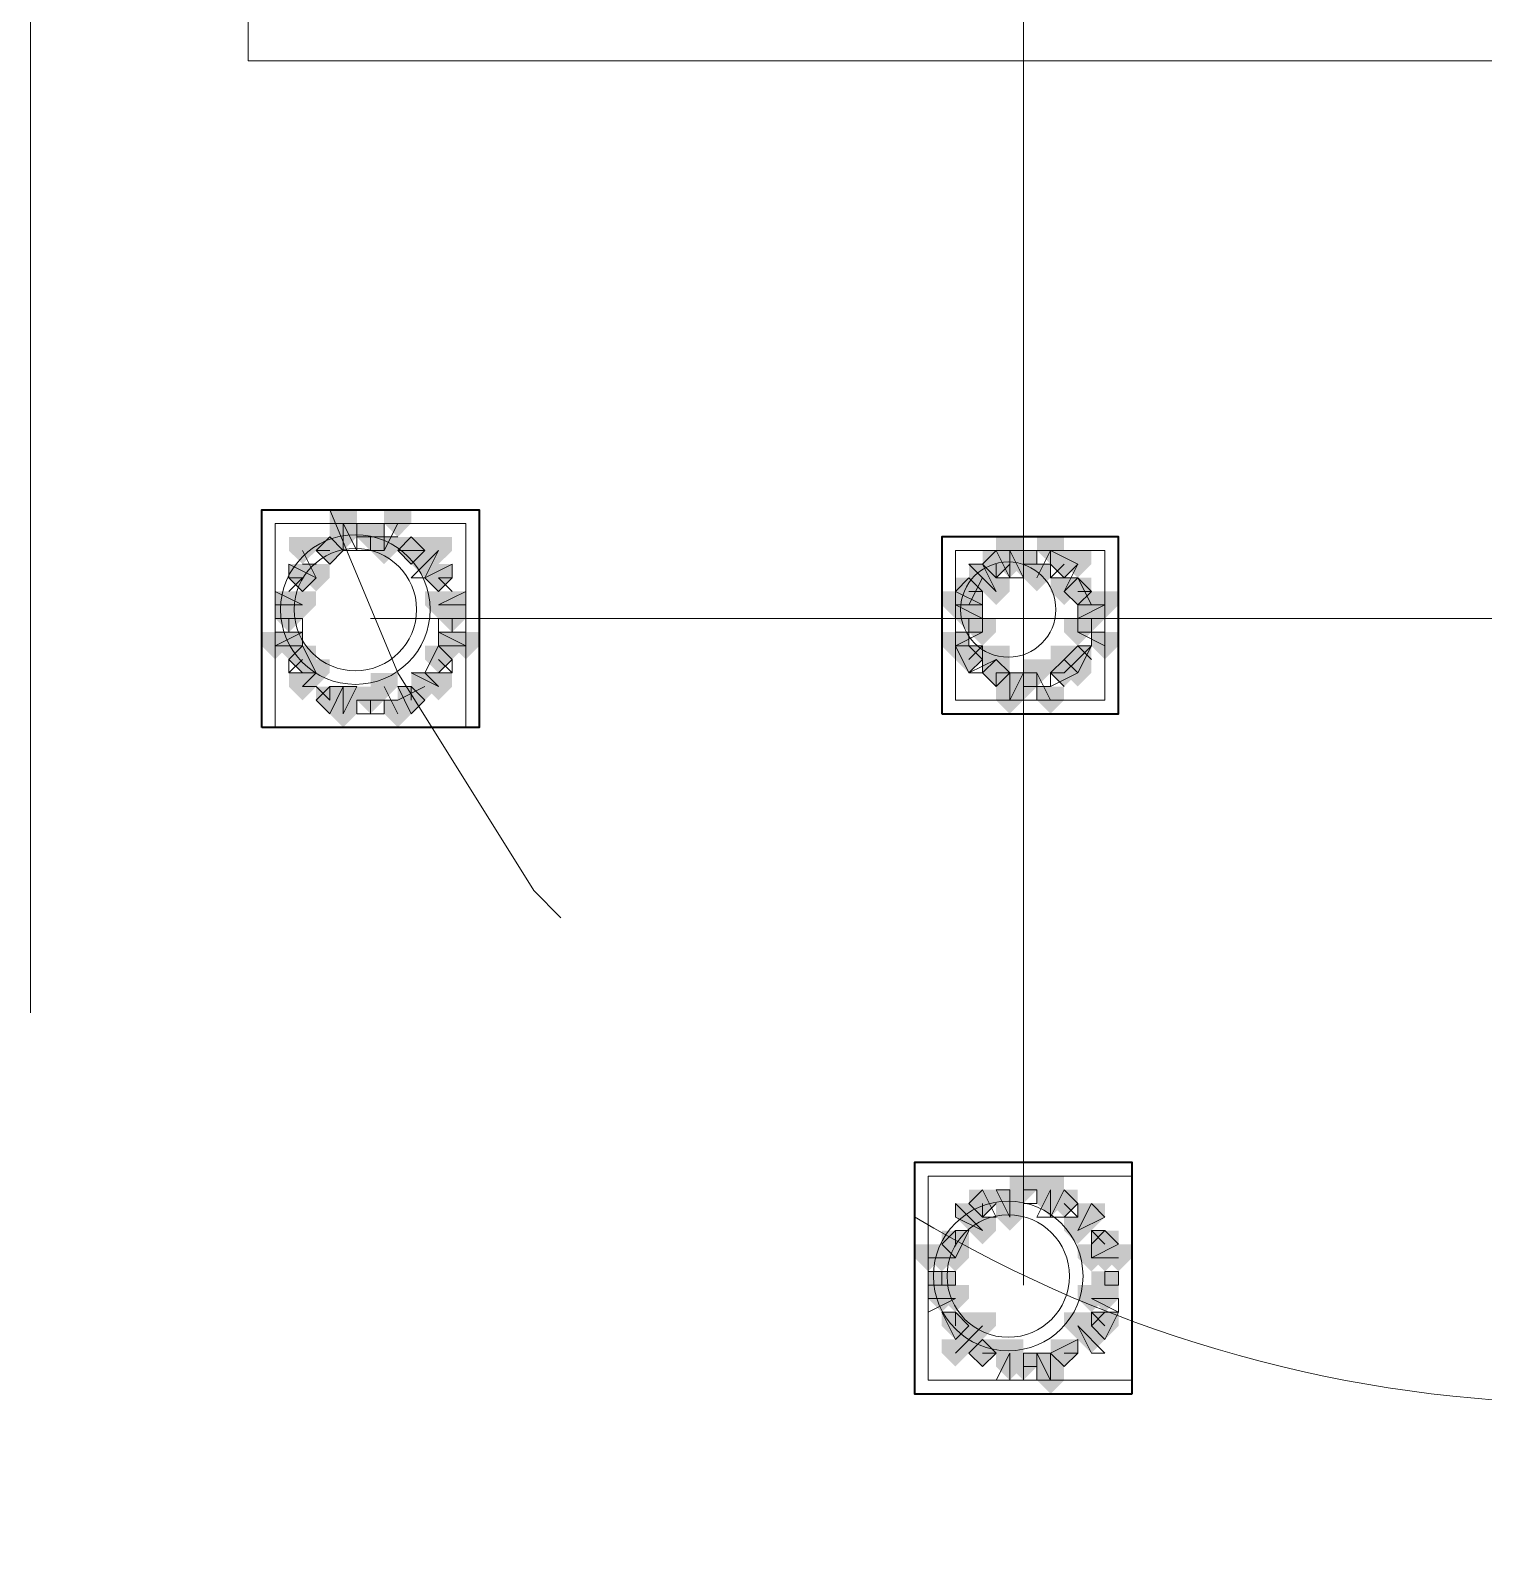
# Model space of a CAD drawing. Header units: millimetres. Extents: x 2315 to 4619, y 1334 to 1897.
# Drawn here: x 3703.05 to 3709.58, y 1548 to 1554.84 of the extents above; entities that cross this region are included whole.
import ezdxf

# ---------------------------------------------------------------- set-up
doc = ezdxf.new("R2010")
doc.units = ezdxf.units.MM
doc.linetypes.add('PDF_IMPORT', pattern=[1, 0.8, -0.2])
for name, color, linetype, true_color in [('PDF_10', 7, 'Continuous', 0x00b85c), ('PDF_AXIS', 7, 'Continuous', 0x00b85c), ('PDF_柱构件', 7, 'Continuous', 0x00b85c), ('PDF_转运站初步方案', 7, 'Continuous', 0x00b85c)]:
    doc.layers.add(name, color=color, linetype=linetype, true_color=true_color)
doc.layers.add('PDF_中心线层', color=1, linetype='Continuous')
doc.layers.add('PDF_粗实线层', color=7, linetype='Continuous')

msp = doc.modelspace()

# ---------------------------------------------------------------- hatches: boundary and pattern name
at = {"layer": 'PDF_10', "transparency": 33554559}
for points in [[(3704.3964, 1552.5687), (3704.3354, 1552.5687), (3704.3354, 1552.5076), (3704.3964, 1552.4466), (3704.4575, 1552.5076), (3704.4575, 1552.5687)], [(3704.3964, 1552.5687), (3704.3354, 1552.5687), (3704.3354, 1552.5076), (3704.3964, 1552.4466), (3704.4575, 1552.5076), (3704.4575, 1552.5687)], [(3704.3964, 1552.5687), (3704.3354, 1552.5687), (3704.3354, 1552.5076), (3704.3964, 1552.4466), (3704.4575, 1552.5076), (3704.4575, 1552.5687)], [(3704.5797, 1552.6298), (3704.5186, 1552.6298), (3704.5186, 1552.5687), (3704.5797, 1552.5076), (3704.6408, 1552.5687), (3704.6408, 1552.6298)], [(3704.5797, 1552.6298), (3704.5186, 1552.6298), (3704.5186, 1552.5687), (3704.5797, 1552.5076), (3704.6408, 1552.5687), (3704.6408, 1552.6298)], [(3704.7629, 1552.5687), (3704.7019, 1552.5687), (3704.7019, 1552.5076), (3704.7629, 1552.4466), (3704.824, 1552.5076), (3704.824, 1552.5687)], [(3704.7629, 1552.5687), (3704.7019, 1552.5687), (3704.7019, 1552.5076), (3704.7629, 1552.4466), (3704.824, 1552.5076), (3704.824, 1552.5687)], [(3704.7629, 1552.5687), (3704.7019, 1552.5687), (3704.7019, 1552.5076), (3704.7629, 1552.4466), (3704.824, 1552.5076), (3704.824, 1552.5687)], [(3707.3894, 1552.5076), (3707.3283, 1552.5076), (3707.3283, 1552.4466), (3707.3894, 1552.3855), (3707.4505, 1552.4466), (3707.4505, 1552.5076)], [(3707.3894, 1552.5076), (3707.3283, 1552.5076), (3707.3283, 1552.4466), (3707.3894, 1552.3855), (3707.4505, 1552.4466), (3707.4505, 1552.5076)], [(3707.5116, 1552.5076), (3707.4505, 1552.5076), (3707.4505, 1552.4466), (3707.5116, 1552.3855), (3707.5727, 1552.4466), (3707.5727, 1552.5076)], [(3707.5116, 1552.5076), (3707.4505, 1552.5076), (3707.4505, 1552.4466), (3707.5116, 1552.3855), (3707.5727, 1552.4466), (3707.5727, 1552.5076)], [(3707.6948, 1552.5076), (3707.6337, 1552.5076), (3707.6337, 1552.4466), (3707.6948, 1552.3855), (3707.7559, 1552.4466), (3707.7559, 1552.5076)], [(3707.6948, 1552.5076), (3707.6337, 1552.5076), (3707.6337, 1552.4466), (3707.6948, 1552.3855), (3707.7559, 1552.4466), (3707.7559, 1552.5076)], [(3704.2743, 1552.4466), (3704.2132, 1552.4466), (3704.2132, 1552.3855), (3704.2743, 1552.3244), (3704.3354, 1552.3855), (3704.3354, 1552.4466)], [(3704.2743, 1552.4466), (3704.2132, 1552.4466), (3704.2132, 1552.3855), (3704.2743, 1552.3244), (3704.3354, 1552.3855), (3704.3354, 1552.4466)], [(3704.8851, 1552.4466), (3704.824, 1552.4466), (3704.824, 1552.3855), (3704.8851, 1552.3244), (3704.9462, 1552.3855), (3704.9462, 1552.4466)], [(3704.8851, 1552.4466), (3704.824, 1552.4466), (3704.824, 1552.3855), (3704.8851, 1552.3244), (3704.9462, 1552.3855), (3704.9462, 1552.4466)], [(3707.2673, 1552.3855), (3707.2062, 1552.3855), (3707.2062, 1552.3244), (3707.2673, 1552.2633), (3707.3283, 1552.3244), (3707.3283, 1552.3855)], [(3707.2673, 1552.3855), (3707.2062, 1552.3855), (3707.2062, 1552.3244), (3707.2673, 1552.2633), (3707.3283, 1552.3244), (3707.3283, 1552.3855)], [(3707.7559, 1552.3855), (3707.6948, 1552.3855), (3707.6948, 1552.3244), (3707.7559, 1552.2633), (3707.817, 1552.3244), (3707.817, 1552.3855)], [(3707.7559, 1552.3855), (3707.6948, 1552.3855), (3707.6948, 1552.3244), (3707.7559, 1552.2633), (3707.817, 1552.3244), (3707.817, 1552.3855)], [(3704.2132, 1552.2633), (3704.1521, 1552.2633), (3704.1521, 1552.2022), (3704.2132, 1552.1412), (3704.2743, 1552.2022), (3704.2743, 1552.2633)], [(3704.2132, 1552.2633), (3704.1521, 1552.2633), (3704.1521, 1552.2022), (3704.2132, 1552.1412), (3704.2743, 1552.2022), (3704.2743, 1552.2633)], [(3704.9462, 1552.2633), (3704.8851, 1552.2633), (3704.8851, 1552.2022), (3704.9462, 1552.1412), (3705.0073, 1552.2022), (3705.0073, 1552.2633)], [(3704.9462, 1552.2633), (3704.8851, 1552.2633), (3704.8851, 1552.2022), (3704.9462, 1552.1412), (3705.0073, 1552.2022), (3705.0073, 1552.2633)], [(3704.9462, 1552.2633), (3704.8851, 1552.2633), (3704.8851, 1552.2022), (3704.9462, 1552.1412), (3705.0073, 1552.2022), (3705.0073, 1552.2633)], [(3707.2673, 1552.2633), (3707.2062, 1552.2633), (3707.2062, 1552.2022), (3707.2673, 1552.1412), (3707.3283, 1552.2022), (3707.3283, 1552.2633)], [(3707.2673, 1552.2633), (3707.2062, 1552.2633), (3707.2062, 1552.2022), (3707.2673, 1552.1412), (3707.3283, 1552.2022), (3707.3283, 1552.2633)], [(3707.817, 1552.2633), (3707.7559, 1552.2633), (3707.7559, 1552.2022), (3707.817, 1552.1412), (3707.8781, 1552.2022), (3707.8781, 1552.2633)], [(3707.817, 1552.2633), (3707.7559, 1552.2633), (3707.7559, 1552.2022), (3707.817, 1552.1412), (3707.8781, 1552.2022), (3707.8781, 1552.2633)], [(3704.2743, 1552.0801), (3704.2132, 1552.0801), (3704.2132, 1552.019), (3704.2743, 1551.9579), (3704.3354, 1552.019), (3704.3354, 1552.0801)], [(3704.2743, 1552.0801), (3704.2132, 1552.0801), (3704.2132, 1552.019), (3704.2743, 1551.9579), (3704.3354, 1552.019), (3704.3354, 1552.0801)], [(3704.8851, 1552.0801), (3704.824, 1552.0801), (3704.824, 1552.019), (3704.8851, 1551.9579), (3704.9462, 1552.019), (3704.9462, 1552.0801)], [(3704.8851, 1552.0801), (3704.824, 1552.0801), (3704.824, 1552.019), (3704.8851, 1551.9579), (3704.9462, 1552.019), (3704.9462, 1552.0801)], [(3707.2673, 1552.0801), (3707.2062, 1552.0801), (3707.2062, 1552.019), (3707.2673, 1551.9579), (3707.3283, 1552.019), (3707.3283, 1552.0801)], [(3707.2673, 1552.0801), (3707.2062, 1552.0801), (3707.2062, 1552.019), (3707.2673, 1551.9579), (3707.3283, 1552.019), (3707.3283, 1552.0801)], [(3707.3894, 1552.019), (3707.3283, 1552.019), (3707.3283, 1551.9579), (3707.3894, 1551.8968), (3707.4505, 1551.9579), (3707.4505, 1552.019)], [(3707.3894, 1552.019), (3707.3283, 1552.019), (3707.3283, 1551.9579), (3707.3894, 1551.8968), (3707.4505, 1551.9579), (3707.4505, 1552.019)], [(3707.6948, 1552.019), (3707.6337, 1552.019), (3707.6337, 1551.9579), (3707.6948, 1551.8968), (3707.7559, 1551.9579), (3707.7559, 1552.019)], [(3707.6948, 1552.019), (3707.6337, 1552.019), (3707.6337, 1551.9579), (3707.6948, 1551.8968), (3707.7559, 1551.9579), (3707.7559, 1552.019)], [(3707.7559, 1552.0801), (3707.6948, 1552.0801), (3707.6948, 1552.019), (3707.7559, 1551.9579), (3707.817, 1552.019), (3707.817, 1552.0801)], [(3707.7559, 1552.0801), (3707.6948, 1552.0801), (3707.6948, 1552.019), (3707.7559, 1551.9579), (3707.817, 1552.019), (3707.817, 1552.0801)], [(3707.5116, 1551.9579), (3707.4505, 1551.9579), (3707.4505, 1551.8968), (3707.5116, 1551.8357), (3707.5727, 1551.8968), (3707.5727, 1551.9579)], [(3707.5116, 1551.9579), (3707.4505, 1551.9579), (3707.4505, 1551.8968), (3707.5116, 1551.8357), (3707.5727, 1551.8968), (3707.5727, 1551.9579)], [(3704.3964, 1551.8968), (3704.3354, 1551.8968), (3704.3354, 1551.8357), (3704.3964, 1551.7747), (3704.4575, 1551.8357), (3704.4575, 1551.8968)], [(3704.3964, 1551.8968), (3704.3354, 1551.8968), (3704.3354, 1551.8357), (3704.3964, 1551.7747), (3704.4575, 1551.8357), (3704.4575, 1551.8968)], [(3704.5797, 1551.8968), (3704.5186, 1551.8968), (3704.5186, 1551.8357), (3704.5797, 1551.7747), (3704.6408, 1551.8357), (3704.6408, 1551.8968)], [(3704.5797, 1551.8968), (3704.5186, 1551.8968), (3704.5186, 1551.8357), (3704.5797, 1551.7747), (3704.6408, 1551.8357), (3704.6408, 1551.8968)], [(3704.7629, 1551.8968), (3704.7019, 1551.8968), (3704.7019, 1551.8357), (3704.7629, 1551.7747), (3704.824, 1551.8357), (3704.824, 1551.8968)], [(3704.7629, 1551.8968), (3704.7019, 1551.8968), (3704.7019, 1551.8357), (3704.7629, 1551.7747), (3704.824, 1551.8357), (3704.824, 1551.8968)], [(3707.5116, 1549.6979), (3707.4505, 1549.6979), (3707.4505, 1549.6368), (3707.5116, 1549.5757), (3707.5727, 1549.6368), (3707.5727, 1549.6979)], [(3707.5116, 1549.6979), (3707.4505, 1549.6979), (3707.4505, 1549.6368), (3707.5116, 1549.5757), (3707.5727, 1549.6368), (3707.5727, 1549.6979)], [(3707.3283, 1549.6368), (3707.2673, 1549.6368), (3707.2673, 1549.5757), (3707.3283, 1549.5147), (3707.3894, 1549.5757), (3707.3894, 1549.6368)], [(3707.3283, 1549.6368), (3707.2673, 1549.6368), (3707.2673, 1549.5757), (3707.3283, 1549.5147), (3707.3894, 1549.5757), (3707.3894, 1549.6368)], [(3707.6948, 1549.6368), (3707.6337, 1549.6368), (3707.6337, 1549.5757), (3707.6948, 1549.5147), (3707.7559, 1549.5757), (3707.7559, 1549.6368)], [(3707.6948, 1549.6368), (3707.6337, 1549.6368), (3707.6337, 1549.5757), (3707.6948, 1549.5147), (3707.7559, 1549.5757), (3707.7559, 1549.6368)], [(3707.2062, 1549.4536), (3707.1451, 1549.4536), (3707.1451, 1549.3925), (3707.2062, 1549.3314), (3707.2673, 1549.3925), (3707.2673, 1549.4536)], [(3707.2062, 1549.4536), (3707.1451, 1549.4536), (3707.1451, 1549.3925), (3707.2062, 1549.3314), (3707.2673, 1549.3925), (3707.2673, 1549.4536)], [(3707.8781, 1549.4536), (3707.817, 1549.4536), (3707.817, 1549.3925), (3707.8781, 1549.3314), (3707.9391, 1549.3925), (3707.9391, 1549.4536)], [(3707.8781, 1549.4536), (3707.817, 1549.4536), (3707.817, 1549.3925), (3707.8781, 1549.3314), (3707.9391, 1549.3925), (3707.9391, 1549.4536)], [(3707.1451, 1549.2703), (3707.084, 1549.2703), (3707.084, 1549.2093), (3707.1451, 1549.1482), (3707.2062, 1549.2093), (3707.2062, 1549.2703)], [(3707.1451, 1549.2703), (3707.084, 1549.2703), (3707.084, 1549.2093), (3707.1451, 1549.1482), (3707.2062, 1549.2093), (3707.2062, 1549.2703)], [(3707.8781, 1549.2703), (3707.817, 1549.2703), (3707.817, 1549.2093), (3707.8781, 1549.1482), (3707.9391, 1549.2093), (3707.9391, 1549.2703)], [(3707.8781, 1549.2703), (3707.817, 1549.2703), (3707.817, 1549.2093), (3707.8781, 1549.1482), (3707.9391, 1549.2093), (3707.9391, 1549.2703)], [(3707.2062, 1549.0871), (3707.1451, 1549.0871), (3707.1451, 1549.026), (3707.2062, 1548.9649), (3707.2673, 1549.026), (3707.2673, 1549.0871)], [(3707.2062, 1549.0871), (3707.1451, 1549.0871), (3707.1451, 1549.026), (3707.2062, 1548.9649), (3707.2673, 1549.026), (3707.2673, 1549.0871)], [(3707.8781, 1549.0871), (3707.817, 1549.0871), (3707.817, 1549.026), (3707.8781, 1548.9649), (3707.9391, 1549.026), (3707.9391, 1549.0871)], [(3707.8781, 1549.0871), (3707.817, 1549.0871), (3707.817, 1549.026), (3707.8781, 1548.9649), (3707.9391, 1549.026), (3707.9391, 1549.0871)], [(3707.3283, 1548.9649), (3707.2673, 1548.9649), (3707.2673, 1548.9039), (3707.3283, 1548.8428), (3707.3894, 1548.9039), (3707.3894, 1548.9649)], [(3707.3283, 1548.9649), (3707.2673, 1548.9649), (3707.2673, 1548.9039), (3707.3283, 1548.8428), (3707.3894, 1548.9039), (3707.3894, 1548.9649)], [(3707.3283, 1548.9649), (3707.2673, 1548.9649), (3707.2673, 1548.9039), (3707.3283, 1548.8428), (3707.3894, 1548.9039), (3707.3894, 1548.9649)], [(3707.6948, 1548.9649), (3707.6337, 1548.9649), (3707.6337, 1548.9039), (3707.6948, 1548.8428), (3707.7559, 1548.9039), (3707.7559, 1548.9649)], [(3707.6948, 1548.9649), (3707.6337, 1548.9649), (3707.6337, 1548.9039), (3707.6948, 1548.8428), (3707.7559, 1548.9039), (3707.7559, 1548.9649)], [(3707.5116, 1548.9039), (3707.4505, 1548.9039), (3707.4505, 1548.8428), (3707.5116, 1548.7817), (3707.5727, 1548.8428), (3707.5727, 1548.9039)], [(3707.5116, 1548.9039), (3707.4505, 1548.9039), (3707.4505, 1548.8428), (3707.5116, 1548.7817), (3707.5727, 1548.8428), (3707.5727, 1548.9039)]]:
    msp.add_hatch(color=6, dxfattribs=at).paths.add_polyline_path(points)
at = {"layer": 'PDF_柱构件', "transparency": 33554559}
for points in [[(3704.4575, 1552.6909), (3704.3964, 1552.6909), (3704.3964, 1552.6298), (3704.4575, 1552.5687), (3704.5186, 1552.6298), (3704.5186, 1552.6909)], [(3704.7019, 1552.6909), (3704.6408, 1552.6909), (3704.6408, 1552.6298), (3704.7019, 1552.5687), (3704.7629, 1552.6298), (3704.7629, 1552.6909)], [(3704.2743, 1552.5687), (3704.2132, 1552.5687), (3704.2132, 1552.5076), (3704.2743, 1552.4466), (3704.3354, 1552.5076), (3704.3354, 1552.5687)], [(3704.4575, 1552.6298), (3704.3964, 1552.6298), (3704.3964, 1552.5687), (3704.4575, 1552.5076), (3704.5186, 1552.5687), (3704.5186, 1552.6298)], [(3704.6408, 1552.5687), (3704.5797, 1552.5687), (3704.5797, 1552.5076), (3704.6408, 1552.4466), (3704.7019, 1552.5076), (3704.7019, 1552.5687)], [(3704.8851, 1552.5687), (3704.824, 1552.5687), (3704.824, 1552.5076), (3704.8851, 1552.4466), (3704.9462, 1552.5076), (3704.9462, 1552.5687)], [(3707.4505, 1552.5687), (3707.3894, 1552.5687), (3707.3894, 1552.5076), (3707.4505, 1552.4466), (3707.5116, 1552.5076), (3707.5116, 1552.5687)], [(3707.6337, 1552.5687), (3707.5727, 1552.5687), (3707.5727, 1552.5076), (3707.6337, 1552.4466), (3707.6948, 1552.5076), (3707.6948, 1552.5687)], [(3704.824, 1552.5076), (3704.7629, 1552.5076), (3704.7629, 1552.4466), (3704.824, 1552.3855), (3704.8851, 1552.4466), (3704.8851, 1552.5076)], [(3707.4505, 1552.5076), (3707.3894, 1552.5076), (3707.3894, 1552.4466), (3707.4505, 1552.3855), (3707.5116, 1552.4466), (3707.5116, 1552.5076)], [(3707.7559, 1552.5076), (3707.6948, 1552.5076), (3707.6948, 1552.4466), (3707.7559, 1552.3855), (3707.817, 1552.4466), (3707.817, 1552.5076)], [(3704.3354, 1552.4466), (3704.2743, 1552.4466), (3704.2743, 1552.3855), (3704.3354, 1552.3244), (3704.3964, 1552.3855), (3704.3964, 1552.4466)], [(3707.3283, 1552.4466), (3707.2673, 1552.4466), (3707.2673, 1552.3855), (3707.3283, 1552.3244), (3707.3894, 1552.3855), (3707.3894, 1552.4466)], [(3707.5727, 1552.4466), (3707.5116, 1552.4466), (3707.5116, 1552.3855), (3707.5727, 1552.3244), (3707.6337, 1552.3855), (3707.6337, 1552.4466)], [(3707.3894, 1552.3855), (3707.3283, 1552.3855), (3707.3283, 1552.3244), (3707.3894, 1552.2633), (3707.4505, 1552.3244), (3707.4505, 1552.3855)], [(3707.6948, 1552.3855), (3707.6337, 1552.3855), (3707.6337, 1552.3244), (3707.6948, 1552.2633), (3707.7559, 1552.3244), (3707.7559, 1552.3855)], [(3704.2132, 1552.3244), (3704.1521, 1552.3244), (3704.1521, 1552.2633), (3704.2132, 1552.2022), (3704.2743, 1552.2633), (3704.2743, 1552.3244)], [(3704.2743, 1552.3244), (3704.2132, 1552.3244), (3704.2132, 1552.2633), (3704.2743, 1552.2022), (3704.3354, 1552.2633), (3704.3354, 1552.3244)], [(3704.8851, 1552.3244), (3704.824, 1552.3244), (3704.824, 1552.2633), (3704.8851, 1552.2022), (3704.9462, 1552.2633), (3704.9462, 1552.3244)], [(3704.9462, 1552.3244), (3704.8851, 1552.3244), (3704.8851, 1552.2633), (3704.9462, 1552.2022), (3705.0073, 1552.2633), (3705.0073, 1552.3244)], [(3707.2062, 1552.3244), (3707.1451, 1552.3244), (3707.1451, 1552.2633), (3707.2062, 1552.2022), (3707.2673, 1552.2633), (3707.2673, 1552.3244)], [(3707.2673, 1552.3244), (3707.2062, 1552.3244), (3707.2062, 1552.2633), (3707.2673, 1552.2022), (3707.3283, 1552.2633), (3707.3283, 1552.3244)], [(3707.817, 1552.3244), (3707.7559, 1552.3244), (3707.7559, 1552.2633), (3707.817, 1552.2022), (3707.8781, 1552.2633), (3707.8781, 1552.3244)], [(3707.8781, 1552.3244), (3707.817, 1552.3244), (3707.817, 1552.2633), (3707.8781, 1552.2022), (3707.9391, 1552.2633), (3707.9391, 1552.3244)], [(3707.3283, 1552.2022), (3707.2673, 1552.2022), (3707.2673, 1552.1412), (3707.3283, 1552.0801), (3707.3894, 1552.1412), (3707.3894, 1552.2022)], [(3707.7559, 1552.2022), (3707.6948, 1552.2022), (3707.6948, 1552.1412), (3707.7559, 1552.0801), (3707.817, 1552.1412), (3707.817, 1552.2022)], [(3704.1521, 1552.1412), (3704.091, 1552.1412), (3704.091, 1552.0801), (3704.1521, 1552.019), (3704.2132, 1552.0801), (3704.2132, 1552.1412)], [(3704.2132, 1552.1412), (3704.1521, 1552.1412), (3704.1521, 1552.0801), (3704.2132, 1552.019), (3704.2743, 1552.0801), (3704.2743, 1552.1412)], [(3704.9462, 1552.1412), (3704.8851, 1552.1412), (3704.8851, 1552.0801), (3704.9462, 1552.019), (3705.0073, 1552.0801), (3705.0073, 1552.1412)], [(3705.0073, 1552.1412), (3704.9462, 1552.1412), (3704.9462, 1552.0801), (3705.0073, 1552.019), (3705.0683, 1552.0801), (3705.0683, 1552.1412)], [(3707.2062, 1552.1412), (3707.1451, 1552.1412), (3707.1451, 1552.0801), (3707.2062, 1552.019), (3707.2673, 1552.0801), (3707.2673, 1552.1412)], [(3707.8781, 1552.1412), (3707.817, 1552.1412), (3707.817, 1552.0801), (3707.8781, 1552.019), (3707.9391, 1552.0801), (3707.9391, 1552.1412)], [(3704.3354, 1552.019), (3704.2743, 1552.019), (3704.2743, 1551.9579), (3704.3354, 1551.8968), (3704.3964, 1551.9579), (3704.3964, 1552.019)], [(3707.3894, 1552.0801), (3707.3283, 1552.0801), (3707.3283, 1552.019), (3707.3894, 1551.9579), (3707.4505, 1552.019), (3707.4505, 1552.0801)], [(3707.5727, 1552.019), (3707.5116, 1552.019), (3707.5116, 1551.9579), (3707.5727, 1551.8968), (3707.6337, 1551.9579), (3707.6337, 1552.019)], [(3707.6948, 1552.0801), (3707.6337, 1552.0801), (3707.6337, 1552.019), (3707.6948, 1551.9579), (3707.7559, 1552.019), (3707.7559, 1552.0801)], [(3707.7559, 1552.019), (3707.6948, 1552.019), (3707.6948, 1551.9579), (3707.7559, 1551.8968), (3707.817, 1551.9579), (3707.817, 1552.019)], [(3704.2743, 1551.9579), (3704.2132, 1551.9579), (3704.2132, 1551.8968), (3704.2743, 1551.8357), (3704.3354, 1551.8968), (3704.3354, 1551.9579)], [(3704.6408, 1551.9579), (3704.5797, 1551.9579), (3704.5797, 1551.8968), (3704.6408, 1551.8357), (3704.7019, 1551.8968), (3704.7019, 1551.9579)], [(3704.824, 1551.9579), (3704.7629, 1551.9579), (3704.7629, 1551.8968), (3704.824, 1551.8357), (3704.8851, 1551.8968), (3704.8851, 1551.9579)], [(3704.8851, 1551.9579), (3704.824, 1551.9579), (3704.824, 1551.8968), (3704.8851, 1551.8357), (3704.9462, 1551.8968), (3704.9462, 1551.9579)], [(3707.4505, 1551.9579), (3707.3894, 1551.9579), (3707.3894, 1551.8968), (3707.4505, 1551.8357), (3707.5116, 1551.8968), (3707.5116, 1551.9579)], [(3704.4575, 1551.8968), (3704.3964, 1551.8968), (3704.3964, 1551.8357), (3704.4575, 1551.7747), (3704.5186, 1551.8357), (3704.5186, 1551.8968)], [(3707.4505, 1551.8968), (3707.3894, 1551.8968), (3707.3894, 1551.8357), (3707.4505, 1551.7747), (3707.5116, 1551.8357), (3707.5116, 1551.8968)], [(3707.6337, 1551.8968), (3707.5727, 1551.8968), (3707.5727, 1551.8357), (3707.6337, 1551.7747), (3707.6948, 1551.8357), (3707.6948, 1551.8968)], [(3704.4575, 1551.8357), (3704.3964, 1551.8357), (3704.3964, 1551.7747), (3704.4575, 1551.7136), (3704.5186, 1551.7747), (3704.5186, 1551.8357)], [(3704.7019, 1551.8357), (3704.6408, 1551.8357), (3704.6408, 1551.7747), (3704.7019, 1551.7136), (3704.7629, 1551.7747), (3704.7629, 1551.8357)], [(3707.6337, 1549.6979), (3707.5727, 1549.6979), (3707.5727, 1549.6368), (3707.6337, 1549.5757), (3707.6948, 1549.6368), (3707.6948, 1549.6979)], [(3707.4505, 1549.6368), (3707.3894, 1549.6368), (3707.3894, 1549.5757), (3707.4505, 1549.5147), (3707.5116, 1549.5757), (3707.5116, 1549.6368)], [(3707.6337, 1549.6368), (3707.5727, 1549.6368), (3707.5727, 1549.5757), (3707.6337, 1549.5147), (3707.6948, 1549.5757), (3707.6948, 1549.6368)], [(3707.2673, 1549.5757), (3707.2062, 1549.5757), (3707.2062, 1549.5147), (3707.2673, 1549.4536), (3707.3283, 1549.5147), (3707.3283, 1549.5757)], [(3707.4505, 1549.5757), (3707.3894, 1549.5757), (3707.3894, 1549.5147), (3707.4505, 1549.4536), (3707.5116, 1549.5147), (3707.5116, 1549.5757)], [(3707.817, 1549.5757), (3707.7559, 1549.5757), (3707.7559, 1549.5147), (3707.817, 1549.4536), (3707.8781, 1549.5147), (3707.8781, 1549.5757)], [(3707.3283, 1549.5147), (3707.2673, 1549.5147), (3707.2673, 1549.4536), (3707.3283, 1549.3925), (3707.3894, 1549.4536), (3707.3894, 1549.5147)], [(3707.7559, 1549.5147), (3707.6948, 1549.5147), (3707.6948, 1549.4536), (3707.7559, 1549.3925), (3707.817, 1549.4536), (3707.817, 1549.5147)], [(3707.084, 1549.3925), (3707.0229, 1549.3925), (3707.0229, 1549.3314), (3707.084, 1549.2703), (3707.1451, 1549.3314), (3707.1451, 1549.3925)], [(3707.1451, 1549.3925), (3707.084, 1549.3925), (3707.084, 1549.3314), (3707.1451, 1549.2703), (3707.2062, 1549.3314), (3707.2062, 1549.3925)], [(3707.2062, 1549.3925), (3707.1451, 1549.3925), (3707.1451, 1549.3314), (3707.2062, 1549.2703), (3707.2673, 1549.3314), (3707.2673, 1549.3925)], [(3707.817, 1549.3925), (3707.7559, 1549.3925), (3707.7559, 1549.3314), (3707.817, 1549.2703), (3707.8781, 1549.3314), (3707.8781, 1549.3925)], [(3707.8781, 1549.3925), (3707.817, 1549.3925), (3707.817, 1549.3314), (3707.8781, 1549.2703), (3707.9391, 1549.3314), (3707.9391, 1549.3925)], [(3707.9391, 1549.3925), (3707.8781, 1549.3925), (3707.8781, 1549.3314), (3707.9391, 1549.2703), (3708.0002, 1549.3314), (3708.0002, 1549.3925)], [(3707.1451, 1549.2093), (3707.084, 1549.2093), (3707.084, 1549.1482), (3707.1451, 1549.0871), (3707.2062, 1549.1482), (3707.2062, 1549.2093)], [(3707.2062, 1549.2093), (3707.1451, 1549.2093), (3707.1451, 1549.1482), (3707.2062, 1549.0871), (3707.2673, 1549.1482), (3707.2673, 1549.2093)], [(3707.817, 1549.2093), (3707.7559, 1549.2093), (3707.7559, 1549.1482), (3707.817, 1549.0871), (3707.8781, 1549.1482), (3707.8781, 1549.2093)], [(3707.8781, 1549.2093), (3707.817, 1549.2093), (3707.817, 1549.1482), (3707.8781, 1549.0871), (3707.9391, 1549.1482), (3707.9391, 1549.2093)], [(3707.3283, 1549.0871), (3707.2673, 1549.0871), (3707.2673, 1549.026), (3707.3283, 1548.9649), (3707.3894, 1549.026), (3707.3894, 1549.0871)], [(3707.7559, 1549.0871), (3707.6948, 1549.0871), (3707.6948, 1549.026), (3707.7559, 1548.9649), (3707.817, 1549.026), (3707.817, 1549.0871)], [(3707.2673, 1549.026), (3707.2062, 1549.026), (3707.2062, 1548.9649), (3707.2673, 1548.9039), (3707.3283, 1548.9649), (3707.3283, 1549.026)], [(3707.817, 1549.026), (3707.7559, 1549.026), (3707.7559, 1548.9649), (3707.817, 1548.9039), (3707.8781, 1548.9649), (3707.8781, 1549.026)], [(3707.2062, 1548.9649), (3707.1451, 1548.9649), (3707.1451, 1548.9039), (3707.2062, 1548.8428), (3707.2673, 1548.9039), (3707.2673, 1548.9649)], [(3707.4505, 1548.9649), (3707.3894, 1548.9649), (3707.3894, 1548.9039), (3707.4505, 1548.8428), (3707.5116, 1548.9039), (3707.5116, 1548.9649)], [(3707.4505, 1548.9039), (3707.3894, 1548.9039), (3707.3894, 1548.8428), (3707.4505, 1548.7817), (3707.5116, 1548.8428), (3707.5116, 1548.9039)], [(3707.6337, 1548.9039), (3707.5727, 1548.9039), (3707.5727, 1548.8428), (3707.6337, 1548.7817), (3707.6948, 1548.8428), (3707.6948, 1548.9039)], [(3707.6337, 1548.8428), (3707.5727, 1548.8428), (3707.5727, 1548.7817), (3707.6337, 1548.7206), (3707.6948, 1548.7817), (3707.6948, 1548.8428)]]:
    msp.add_hatch(color=6, dxfattribs=at).paths.add_polyline_path(points)
at = {"layer": 'PDF_转运站初步方案', "transparency": 33554559}
for points in [[(3704.3964, 1552.5687), (3704.3354, 1552.5687), (3704.3354, 1552.5076), (3704.3964, 1552.4466), (3704.4575, 1552.5076), (3704.4575, 1552.5687)], [(3704.3964, 1552.5687), (3704.3354, 1552.5687), (3704.3354, 1552.5076), (3704.3964, 1552.4466), (3704.4575, 1552.5076), (3704.4575, 1552.5687)], [(3704.5797, 1552.6298), (3704.5186, 1552.6298), (3704.5186, 1552.5687), (3704.5797, 1552.5076), (3704.6408, 1552.5687), (3704.6408, 1552.6298)], [(3704.5797, 1552.6298), (3704.5186, 1552.6298), (3704.5186, 1552.5687), (3704.5797, 1552.5076), (3704.6408, 1552.5687), (3704.6408, 1552.6298)], [(3704.7629, 1552.5687), (3704.7019, 1552.5687), (3704.7019, 1552.5076), (3704.7629, 1552.4466), (3704.824, 1552.5076), (3704.824, 1552.5687)], [(3704.7629, 1552.5687), (3704.7019, 1552.5687), (3704.7019, 1552.5076), (3704.7629, 1552.4466), (3704.824, 1552.5076), (3704.824, 1552.5687)], [(3707.3894, 1552.5076), (3707.3283, 1552.5076), (3707.3283, 1552.4466), (3707.3894, 1552.3855), (3707.4505, 1552.4466), (3707.4505, 1552.5076)], [(3707.3894, 1552.5076), (3707.3283, 1552.5076), (3707.3283, 1552.4466), (3707.3894, 1552.3855), (3707.4505, 1552.4466), (3707.4505, 1552.5076)], [(3707.5116, 1552.5076), (3707.4505, 1552.5076), (3707.4505, 1552.4466), (3707.5116, 1552.3855), (3707.5727, 1552.4466), (3707.5727, 1552.5076)], [(3707.5116, 1552.5076), (3707.4505, 1552.5076), (3707.4505, 1552.4466), (3707.5116, 1552.3855), (3707.5727, 1552.4466), (3707.5727, 1552.5076)], [(3707.6948, 1552.5076), (3707.6337, 1552.5076), (3707.6337, 1552.4466), (3707.6948, 1552.3855), (3707.7559, 1552.4466), (3707.7559, 1552.5076)], [(3707.6948, 1552.5076), (3707.6337, 1552.5076), (3707.6337, 1552.4466), (3707.6948, 1552.3855), (3707.7559, 1552.4466), (3707.7559, 1552.5076)], [(3704.2743, 1552.4466), (3704.2132, 1552.4466), (3704.2132, 1552.3855), (3704.2743, 1552.3244), (3704.3354, 1552.3855), (3704.3354, 1552.4466)], [(3704.2743, 1552.4466), (3704.2132, 1552.4466), (3704.2132, 1552.3855), (3704.2743, 1552.3244), (3704.3354, 1552.3855), (3704.3354, 1552.4466)], [(3704.8851, 1552.4466), (3704.824, 1552.4466), (3704.824, 1552.3855), (3704.8851, 1552.3244), (3704.9462, 1552.3855), (3704.9462, 1552.4466)], [(3704.8851, 1552.4466), (3704.824, 1552.4466), (3704.824, 1552.3855), (3704.8851, 1552.3244), (3704.9462, 1552.3855), (3704.9462, 1552.4466)], [(3707.2673, 1552.3855), (3707.2062, 1552.3855), (3707.2062, 1552.3244), (3707.2673, 1552.2633), (3707.3283, 1552.3244), (3707.3283, 1552.3855)], [(3707.2673, 1552.3855), (3707.2062, 1552.3855), (3707.2062, 1552.3244), (3707.2673, 1552.2633), (3707.3283, 1552.3244), (3707.3283, 1552.3855)], [(3707.7559, 1552.3855), (3707.6948, 1552.3855), (3707.6948, 1552.3244), (3707.7559, 1552.2633), (3707.817, 1552.3244), (3707.817, 1552.3855)], [(3707.7559, 1552.3855), (3707.6948, 1552.3855), (3707.6948, 1552.3244), (3707.7559, 1552.2633), (3707.817, 1552.3244), (3707.817, 1552.3855)], [(3704.2132, 1552.2633), (3704.1521, 1552.2633), (3704.1521, 1552.2022), (3704.2132, 1552.1412), (3704.2743, 1552.2022), (3704.2743, 1552.2633)], [(3704.2132, 1552.2633), (3704.1521, 1552.2633), (3704.1521, 1552.2022), (3704.2132, 1552.1412), (3704.2743, 1552.2022), (3704.2743, 1552.2633)], [(3704.9462, 1552.2633), (3704.8851, 1552.2633), (3704.8851, 1552.2022), (3704.9462, 1552.1412), (3705.0073, 1552.2022), (3705.0073, 1552.2633)], [(3704.9462, 1552.2633), (3704.8851, 1552.2633), (3704.8851, 1552.2022), (3704.9462, 1552.1412), (3705.0073, 1552.2022), (3705.0073, 1552.2633)], [(3707.2673, 1552.2633), (3707.2062, 1552.2633), (3707.2062, 1552.2022), (3707.2673, 1552.1412), (3707.3283, 1552.2022), (3707.3283, 1552.2633)], [(3707.2673, 1552.2633), (3707.2062, 1552.2633), (3707.2062, 1552.2022), (3707.2673, 1552.1412), (3707.3283, 1552.2022), (3707.3283, 1552.2633)], [(3707.817, 1552.2633), (3707.7559, 1552.2633), (3707.7559, 1552.2022), (3707.817, 1552.1412), (3707.8781, 1552.2022), (3707.8781, 1552.2633)], [(3707.817, 1552.2633), (3707.7559, 1552.2633), (3707.7559, 1552.2022), (3707.817, 1552.1412), (3707.8781, 1552.2022), (3707.8781, 1552.2633)], [(3704.2743, 1552.0801), (3704.2132, 1552.0801), (3704.2132, 1552.019), (3704.2743, 1551.9579), (3704.3354, 1552.019), (3704.3354, 1552.0801)], [(3704.2743, 1552.0801), (3704.2132, 1552.0801), (3704.2132, 1552.019), (3704.2743, 1551.9579), (3704.3354, 1552.019), (3704.3354, 1552.0801)], [(3704.8851, 1552.0801), (3704.824, 1552.0801), (3704.824, 1552.019), (3704.8851, 1551.9579), (3704.9462, 1552.019), (3704.9462, 1552.0801)], [(3704.8851, 1552.0801), (3704.824, 1552.0801), (3704.824, 1552.019), (3704.8851, 1551.9579), (3704.9462, 1552.019), (3704.9462, 1552.0801)], [(3707.2673, 1552.0801), (3707.2062, 1552.0801), (3707.2062, 1552.019), (3707.2673, 1551.9579), (3707.3283, 1552.019), (3707.3283, 1552.0801)], [(3707.2673, 1552.0801), (3707.2062, 1552.0801), (3707.2062, 1552.019), (3707.2673, 1551.9579), (3707.3283, 1552.019), (3707.3283, 1552.0801)], [(3707.3894, 1552.019), (3707.3283, 1552.019), (3707.3283, 1551.9579), (3707.3894, 1551.8968), (3707.4505, 1551.9579), (3707.4505, 1552.019)], [(3707.3894, 1552.019), (3707.3283, 1552.019), (3707.3283, 1551.9579), (3707.3894, 1551.8968), (3707.4505, 1551.9579), (3707.4505, 1552.019)], [(3707.6948, 1552.019), (3707.6337, 1552.019), (3707.6337, 1551.9579), (3707.6948, 1551.8968), (3707.7559, 1551.9579), (3707.7559, 1552.019)], [(3707.6948, 1552.019), (3707.6337, 1552.019), (3707.6337, 1551.9579), (3707.6948, 1551.8968), (3707.7559, 1551.9579), (3707.7559, 1552.019)], [(3707.7559, 1552.0801), (3707.6948, 1552.0801), (3707.6948, 1552.019), (3707.7559, 1551.9579), (3707.817, 1552.019), (3707.817, 1552.0801)], [(3707.7559, 1552.0801), (3707.6948, 1552.0801), (3707.6948, 1552.019), (3707.7559, 1551.9579), (3707.817, 1552.019), (3707.817, 1552.0801)], [(3707.5116, 1551.9579), (3707.4505, 1551.9579), (3707.4505, 1551.8968), (3707.5116, 1551.8357), (3707.5727, 1551.8968), (3707.5727, 1551.9579)], [(3707.5116, 1551.9579), (3707.4505, 1551.9579), (3707.4505, 1551.8968), (3707.5116, 1551.8357), (3707.5727, 1551.8968), (3707.5727, 1551.9579)], [(3704.3964, 1551.8968), (3704.3354, 1551.8968), (3704.3354, 1551.8357), (3704.3964, 1551.7747), (3704.4575, 1551.8357), (3704.4575, 1551.8968)], [(3704.3964, 1551.8968), (3704.3354, 1551.8968), (3704.3354, 1551.8357), (3704.3964, 1551.7747), (3704.4575, 1551.8357), (3704.4575, 1551.8968)], [(3704.5797, 1551.8968), (3704.5186, 1551.8968), (3704.5186, 1551.8357), (3704.5797, 1551.7747), (3704.6408, 1551.8357), (3704.6408, 1551.8968)], [(3704.5797, 1551.8968), (3704.5186, 1551.8968), (3704.5186, 1551.8357), (3704.5797, 1551.7747), (3704.6408, 1551.8357), (3704.6408, 1551.8968)], [(3704.7629, 1551.8968), (3704.7019, 1551.8968), (3704.7019, 1551.8357), (3704.7629, 1551.7747), (3704.824, 1551.8357), (3704.824, 1551.8968)], [(3704.7629, 1551.8968), (3704.7019, 1551.8968), (3704.7019, 1551.8357), (3704.7629, 1551.7747), (3704.824, 1551.8357), (3704.824, 1551.8968)], [(3707.5116, 1549.6979), (3707.4505, 1549.6979), (3707.4505, 1549.6368), (3707.5116, 1549.5757), (3707.5727, 1549.6368), (3707.5727, 1549.6979)], [(3707.5116, 1549.6979), (3707.4505, 1549.6979), (3707.4505, 1549.6368), (3707.5116, 1549.5757), (3707.5727, 1549.6368), (3707.5727, 1549.6979)], [(3707.3283, 1549.6368), (3707.2673, 1549.6368), (3707.2673, 1549.5757), (3707.3283, 1549.5147), (3707.3894, 1549.5757), (3707.3894, 1549.6368)], [(3707.3283, 1549.6368), (3707.2673, 1549.6368), (3707.2673, 1549.5757), (3707.3283, 1549.5147), (3707.3894, 1549.5757), (3707.3894, 1549.6368)], [(3707.6948, 1549.6368), (3707.6337, 1549.6368), (3707.6337, 1549.5757), (3707.6948, 1549.5147), (3707.7559, 1549.5757), (3707.7559, 1549.6368)], [(3707.6948, 1549.6368), (3707.6337, 1549.6368), (3707.6337, 1549.5757), (3707.6948, 1549.5147), (3707.7559, 1549.5757), (3707.7559, 1549.6368)], [(3707.2062, 1549.4536), (3707.1451, 1549.4536), (3707.1451, 1549.3925), (3707.2062, 1549.3314), (3707.2673, 1549.3925), (3707.2673, 1549.4536)], [(3707.2062, 1549.4536), (3707.1451, 1549.4536), (3707.1451, 1549.3925), (3707.2062, 1549.3314), (3707.2673, 1549.3925), (3707.2673, 1549.4536)], [(3707.8781, 1549.4536), (3707.817, 1549.4536), (3707.817, 1549.3925), (3707.8781, 1549.3314), (3707.9391, 1549.3925), (3707.9391, 1549.4536)], [(3707.8781, 1549.4536), (3707.817, 1549.4536), (3707.817, 1549.3925), (3707.8781, 1549.3314), (3707.9391, 1549.3925), (3707.9391, 1549.4536)], [(3707.1451, 1549.2703), (3707.084, 1549.2703), (3707.084, 1549.2093), (3707.1451, 1549.1482), (3707.2062, 1549.2093), (3707.2062, 1549.2703)], [(3707.1451, 1549.2703), (3707.084, 1549.2703), (3707.084, 1549.2093), (3707.1451, 1549.1482), (3707.2062, 1549.2093), (3707.2062, 1549.2703)], [(3707.8781, 1549.2703), (3707.817, 1549.2703), (3707.817, 1549.2093), (3707.8781, 1549.1482), (3707.9391, 1549.2093), (3707.9391, 1549.2703)], [(3707.8781, 1549.2703), (3707.817, 1549.2703), (3707.817, 1549.2093), (3707.8781, 1549.1482), (3707.9391, 1549.2093), (3707.9391, 1549.2703)], [(3707.2062, 1549.0871), (3707.1451, 1549.0871), (3707.1451, 1549.026), (3707.2062, 1548.9649), (3707.2673, 1549.026), (3707.2673, 1549.0871)], [(3707.2062, 1549.0871), (3707.1451, 1549.0871), (3707.1451, 1549.026), (3707.2062, 1548.9649), (3707.2673, 1549.026), (3707.2673, 1549.0871)], [(3707.8781, 1549.0871), (3707.817, 1549.0871), (3707.817, 1549.026), (3707.8781, 1548.9649), (3707.9391, 1549.026), (3707.9391, 1549.0871)], [(3707.8781, 1549.0871), (3707.817, 1549.0871), (3707.817, 1549.026), (3707.8781, 1548.9649), (3707.9391, 1549.026), (3707.9391, 1549.0871)], [(3707.3283, 1548.9649), (3707.2673, 1548.9649), (3707.2673, 1548.9039), (3707.3283, 1548.8428), (3707.3894, 1548.9039), (3707.3894, 1548.9649)], [(3707.3283, 1548.9649), (3707.2673, 1548.9649), (3707.2673, 1548.9039), (3707.3283, 1548.8428), (3707.3894, 1548.9039), (3707.3894, 1548.9649)], [(3707.6948, 1548.9649), (3707.6337, 1548.9649), (3707.6337, 1548.9039), (3707.6948, 1548.8428), (3707.7559, 1548.9039), (3707.7559, 1548.9649)], [(3707.6948, 1548.9649), (3707.6337, 1548.9649), (3707.6337, 1548.9039), (3707.6948, 1548.8428), (3707.7559, 1548.9039), (3707.7559, 1548.9649)], [(3707.5116, 1548.9039), (3707.4505, 1548.9039), (3707.4505, 1548.8428), (3707.5116, 1548.7817), (3707.5727, 1548.8428), (3707.5727, 1548.9039)], [(3707.5116, 1548.9039), (3707.4505, 1548.9039), (3707.4505, 1548.8428), (3707.5116, 1548.7817), (3707.5727, 1548.8428), (3707.5727, 1548.9039)]]:
    msp.add_hatch(color=6, dxfattribs=at).paths.add_polyline_path(points)

# ---------------------------------------------------------------- linework, layer by layer
at = {"layer": 'PDF_10', "color": 6, "lineweight": 18}
for points in [[(3704.6408, 1552.5687), (3704.5186, 1552.5687)], [(3704.5797, 1552.5076), (3704.5797, 1552.5687)], [(3704.3964, 1552.5076), (3704.3354, 1552.5076)], [(3704.824, 1552.5076), (3704.7019, 1552.5076)], [(3707.5727, 1552.4466), (3707.5116, 1552.4466), (3707.5116, 1552.5076)], [(3707.4505, 1552.4466), (3707.3894, 1552.3855), (3707.3894, 1552.4466)], [(3707.6948, 1552.3855), (3707.6337, 1552.4466)], [(3707.6337, 1552.3855), (3707.6948, 1552.4466)], [(3704.2132, 1552.3855), (3704.2743, 1552.3855), (3704.2132, 1552.3244)], [(3704.9462, 1552.3244), (3704.8851, 1552.3855), (3704.9462, 1552.3855)], [(3707.3283, 1552.3855), (3707.2673, 1552.2633)], [(3707.817, 1552.2633), (3707.7559, 1552.3855)], [(3707.3283, 1552.3244), (3707.2673, 1552.3244)], [(3707.7559, 1552.3244), (3707.817, 1552.3244)], [(3704.1521, 1552.2022), (3704.2132, 1552.2022), (3704.2132, 1552.1412)], [(3704.9462, 1552.1412), (3704.9462, 1552.2022)], [(3707.2062, 1552.2022), (3707.2673, 1552.2022), (3707.2673, 1552.1412)], [(3707.817, 1552.1412), (3707.817, 1552.2022), (3707.7559, 1552.2022)], [(3704.2132, 1552.019), (3704.2743, 1551.9579)], [(3704.2743, 1552.019), (3704.2132, 1551.9579)], [(3704.8851, 1551.9579), (3704.9462, 1552.019)], [(3704.8851, 1552.019), (3704.9462, 1551.9579)], [(3707.2673, 1552.0801), (3707.3283, 1552.019)], [(3707.3283, 1552.0801), (3707.2673, 1552.019)], [(3707.7559, 1552.019), (3707.817, 1552.0801)], [(3707.7559, 1552.0801), (3707.817, 1552.019)], [(3707.3894, 1551.8968), (3707.3894, 1551.9579), (3707.4505, 1551.9579)], [(3707.5116, 1551.9579), (3707.5116, 1551.8968), (3707.5727, 1551.8968)], [(3707.6948, 1551.8968), (3707.6337, 1551.9579), (3707.6948, 1551.9579)], [(3704.3354, 1551.8968), (3704.3964, 1551.8357), (3704.3964, 1551.8968)], [(3704.7019, 1551.8357), (3704.824, 1551.8968)], [(3704.7629, 1551.8968), (3704.7629, 1551.8357)], [(3704.5186, 1551.8357), (3704.6408, 1551.8357)], [(3704.5797, 1551.8357), (3704.5797, 1551.7747)], [(3707.5116, 1549.5757), (3707.5116, 1549.6368), (3707.5727, 1549.6368)], [(3707.3283, 1549.5757), (3707.3283, 1549.5147), (3707.3894, 1549.5757)], [(3707.6948, 1549.5757), (3707.7559, 1549.5147)], [(3707.6948, 1549.5147), (3707.7559, 1549.5757)], [(3707.2062, 1549.4536), (3707.2062, 1549.3925), (3707.2062, 1549.4536)], [(3707.817, 1549.4536), (3707.8781, 1549.3925)], [(3707.817, 1549.3925), (3707.8781, 1549.4536)], [(3707.2062, 1549.2093), (3707.1451, 1549.2093), (3707.1451, 1549.2703)], [(3707.8781, 1549.2703), (3707.8781, 1549.2093), (3707.9391, 1549.2093)], [(3707.2062, 1549.026), (3707.2062, 1549.0871), (3707.2062, 1549.026)], [(3707.8781, 1549.0871), (3707.817, 1549.026)], [(3707.817, 1549.0871), (3707.8781, 1549.026)], [(3707.3894, 1548.9039), (3707.3283, 1548.9039)], [(3707.5727, 1548.8428), (3707.5116, 1548.8428), (3707.5116, 1548.9039)], [(3707.7559, 1548.9039), (3707.6948, 1548.9039), (3707.7559, 1548.9039)]]:
    msp.add_lwpolyline(points, dxfattribs=at)
at = {"layer": 'PDF_AXIS', "color": 6, "lineweight": 18}
for points in [[(3704.1521, 1551.7136), (3704.1521, 1552.6298), (3705.0073, 1552.6298), (3705.0073, 1551.7136)], [(3707.2062, 1551.8357), (3707.2062, 1552.5076), (3707.8781, 1552.5076), (3707.8781, 1551.8357)], [(3708.0002, 1548.7817), (3708.0002, 1549.6979), (3707.084, 1549.6979), (3707.084, 1548.7817)]]:
    msp.add_lwpolyline(points, close=True, dxfattribs=at)
at = {"layer": 'PDF_中心线层', "color": 5, "linetype": 'PDF_IMPORT', "lineweight": 18, "ltscale": 14.048656}
msp.add_lwpolyline([(3703.0527, 1534.672), (3773.0516, 1534.672), (3773.0516, 1561.6698), (3703.0527, 1561.6698), (3703.0527, 1534.672)], dxfattribs=at)
at = {"layer": 'PDF_中心线层', "color": 6, "lineweight": 18}
for points in [[(3704.03, 1554.7066), (3704.03, 1555.2563), (3704.2743, 1556.3557), (3704.7019, 1557.4552), (3705.3127, 1558.3714), (3706.1067, 1559.2266), (3707.0229, 1559.8985), (3708.0613, 1560.326), (3709.1608, 1560.6314), (3710.3213, 1560.6925), (3711.4208, 1560.5093), (3712.5202, 1560.1428), (3713.07, 1559.8374)], [(3707.5116, 1549.2093), (3707.5116, 1560.1428)], [(3716.0629, 1554.7066), (3704.03, 1554.7066), (3716.0629, 1554.7066)], [(3705.4348, 1550.8584), (3705.3127, 1550.9806), (3704.7019, 1551.9579), (3704.3964, 1552.6909)], [(3704.5797, 1552.2022), (3715.5132, 1552.2022)]]:
    msp.add_lwpolyline(points, dxfattribs=at)
msp.add_arc((3710.0635, 1554.6164), 5.939, 239.20546, 0.87023, dxfattribs=at)
at = {"layer": 'PDF_柱构件', "color": 6, "lineweight": 18}
for points in [[(3704.4575, 1552.5076), (3704.3964, 1552.4466), (3704.3354, 1552.5076), (3704.3964, 1552.5687)], [(3704.4575, 1552.6298), (3704.5186, 1552.5076), (3704.4575, 1552.5076)], [(3704.6408, 1552.5076), (3704.5186, 1552.5076), (3704.5186, 1552.6298), (3704.6408, 1552.6298)], [(3704.7019, 1552.6298), (3704.6408, 1552.5076)], [(3704.7629, 1552.4466), (3704.7019, 1552.5076), (3704.7629, 1552.5687), (3704.824, 1552.5076)], [(3704.2743, 1552.5076), (3704.3354, 1552.3855)], [(3704.8851, 1552.5076), (3704.824, 1552.3855), (3704.7629, 1552.3855)], [(3707.4505, 1552.3855), (3707.3894, 1552.3855), (3707.3283, 1552.4466), (3707.3894, 1552.5076)], [(3707.4505, 1552.5076), (3707.5116, 1552.3855), (3707.4505, 1552.3855)], [(3707.5727, 1552.4466), (3707.5116, 1552.4466), (3707.5116, 1552.5076), (3707.5727, 1552.5076)], [(3707.6337, 1552.5076), (3707.5727, 1552.3855)], [(3707.6948, 1552.3855), (3707.6337, 1552.3855), (3707.6337, 1552.5076), (3707.7559, 1552.4466)], [(3704.3354, 1552.3855), (3704.2743, 1552.3244), (3704.2132, 1552.3855), (3704.2132, 1552.4466)], [(3704.8851, 1552.3244), (3704.824, 1552.3855), (3704.9462, 1552.4466), (3704.9462, 1552.3855)], [(3707.3283, 1552.4466), (3707.3894, 1552.3244), (3707.2673, 1552.4466)], [(3707.7559, 1552.4466), (3707.6948, 1552.3244)], [(3707.3283, 1552.3244), (3707.3283, 1552.2633), (3707.2062, 1552.3244), (3707.2673, 1552.3855)], [(3707.7559, 1552.2633), (3707.6948, 1552.3244), (3707.7559, 1552.3855), (3707.817, 1552.3244)], [(3704.1521, 1552.3244), (3704.2743, 1552.2633), (3704.1521, 1552.2633)], [(3705.0073, 1552.2633), (3704.8851, 1552.2633), (3705.0073, 1552.3244)], [(3707.2062, 1552.2633), (3707.3283, 1552.2633), (3707.3283, 1552.2022)], [(3707.8781, 1552.2633), (3707.7559, 1552.2022), (3707.7559, 1552.2633)], [(3704.2743, 1552.2022), (3704.2743, 1552.1412), (3704.1521, 1552.1412), (3704.1521, 1552.2022)], [(3704.8851, 1552.1412), (3704.8851, 1552.2022), (3705.0073, 1552.2022), (3705.0073, 1552.1412)], [(3707.3283, 1552.2022), (3707.3283, 1552.1412), (3707.2062, 1552.1412), (3707.2062, 1552.2022)], [(3707.7559, 1552.1412), (3707.7559, 1552.2022), (3707.8781, 1552.2022), (3707.8781, 1552.1412)], [(3704.1521, 1552.0801), (3704.2743, 1552.1412), (3704.2743, 1552.0801)], [(3705.0073, 1552.0801), (3704.8851, 1552.0801), (3704.8851, 1552.1412)], [(3707.2062, 1552.0801), (3707.3283, 1552.1412)], [(3707.8781, 1552.0801), (3707.7559, 1552.1412)], [(3704.2743, 1552.0801), (3704.3354, 1551.9579), (3704.2132, 1551.9579), (3704.2132, 1552.019)], [(3704.824, 1551.9579), (3704.8851, 1552.0801), (3704.9462, 1552.019), (3704.9462, 1551.9579)], [(3707.3283, 1552.0801), (3707.3283, 1552.019), (3707.2673, 1551.9579), (3707.2062, 1552.0801)], [(3707.2673, 1551.9579), (3707.3894, 1552.019), (3707.3283, 1551.9579)], [(3707.3894, 1552.019), (3707.4505, 1551.9579), (3707.3894, 1551.8968), (3707.3283, 1551.9579)], [(3707.6337, 1551.9579), (3707.6948, 1552.019), (3707.7559, 1551.9579), (3707.6337, 1551.8968)], [(3707.6948, 1552.019), (3707.7559, 1552.0801), (3707.817, 1552.0801), (3707.7559, 1551.9579)], [(3707.7559, 1551.9579), (3707.6948, 1552.019)], [(3704.2743, 1551.8968), (3704.3354, 1551.9579)], [(3704.8851, 1551.8968), (3704.7629, 1551.9579), (3704.824, 1551.9579)], [(3707.4505, 1551.8357), (3707.4505, 1551.9579), (3707.5116, 1551.9579)], [(3707.5116, 1551.9579), (3707.5727, 1551.9579), (3707.5727, 1551.8357), (3707.5116, 1551.8357)], [(3707.6337, 1551.8357), (3707.5727, 1551.9579)], [(3704.3964, 1551.8968), (3704.4575, 1551.8968), (3704.3964, 1551.7747), (3704.3354, 1551.8357)], [(3704.4575, 1551.7747), (3704.4575, 1551.8968), (3704.5186, 1551.8968)], [(3704.7019, 1551.7747), (3704.6408, 1551.8968)], [(3704.7019, 1551.8968), (3704.7629, 1551.8968), (3704.824, 1551.8357), (3704.7629, 1551.7747)], [(3704.5186, 1551.8357), (3704.6408, 1551.8357), (3704.6408, 1551.7747), (3704.5186, 1551.7747)], [(3707.3283, 1549.5147), (3707.3894, 1549.5147), (3707.3283, 1549.6368), (3707.2673, 1549.5757)], [(3707.3894, 1549.6368), (3707.4505, 1549.5147), (3707.4505, 1549.6368)], [(3707.5116, 1549.5757), (3707.5727, 1549.5757), (3707.5727, 1549.6368), (3707.5116, 1549.6368)], [(3707.6337, 1549.6368), (3707.5727, 1549.5147), (3707.6337, 1549.5147)], [(3707.6337, 1549.5147), (3707.7559, 1549.5147), (3707.7559, 1549.5757), (3707.6948, 1549.6368)], [(3707.2062, 1549.5147), (3707.3283, 1549.4536), (3707.2062, 1549.5757)], [(3707.817, 1549.5757), (3707.7559, 1549.4536), (3707.8781, 1549.5147)], [(3707.2062, 1549.3314), (3707.2673, 1549.4536), (3707.2062, 1549.4536), (3707.1451, 1549.3925)], [(3707.817, 1549.4536), (3707.817, 1549.3314), (3707.9391, 1549.3925), (3707.8781, 1549.4536)], [(3707.084, 1549.3314), (3707.2062, 1549.3314)], [(3707.9391, 1549.3314), (3707.817, 1549.3314)], [(3707.2062, 1549.2093), (3707.2062, 1549.2703), (3707.084, 1549.2703), (3707.084, 1549.2093)], [(3707.8781, 1549.2703), (3707.8781, 1549.2093), (3707.9391, 1549.2093), (3707.9391, 1549.2703)], [(3707.084, 1549.0871), (3707.2062, 1549.1482), (3707.084, 1549.1482)], [(3707.9391, 1549.1482), (3707.817, 1549.1482), (3707.9391, 1549.0871)], [(3707.2673, 1549.026), (3707.2062, 1549.0871), (3707.1451, 1549.0871), (3707.2062, 1548.9649)], [(3707.817, 1549.0871), (3707.817, 1549.026), (3707.8781, 1548.9649), (3707.9391, 1549.0871)], [(3707.2062, 1548.9039), (3707.3283, 1549.026)], [(3707.8781, 1548.9039), (3707.7559, 1549.026), (3707.817, 1548.9039)], [(3707.3894, 1548.9039), (3707.3283, 1548.9649), (3707.2673, 1548.9039), (3707.3283, 1548.8428)], [(3707.7559, 1548.9649), (3707.6337, 1548.9039), (3707.6948, 1548.8428), (3707.7559, 1548.9039)], [(3707.4505, 1548.7817), (3707.4505, 1548.9039), (3707.3894, 1548.7817)], [(3707.5727, 1548.9039), (3707.5116, 1548.9039), (3707.5116, 1548.7817), (3707.5727, 1548.7817)], [(3707.6337, 1548.7817), (3707.6337, 1548.9039), (3707.5727, 1548.9039)]]:
    msp.add_lwpolyline(points, close=True, dxfattribs=at)
for points in [[(3704.7019, 1552.5687), (3704.6408, 1552.5687)], [(3704.3354, 1552.4466), (3704.2743, 1552.4466)], [(3707.6337, 1552.4466), (3707.5727, 1552.4466)], [(3707.7559, 1552.3855), (3707.6948, 1552.3855)], [(3707.2673, 1552.1412), (3707.2673, 1552.0801)], [(3707.817, 1552.0801), (3707.817, 1552.1412)], [(3707.3283, 1552.019), (3707.3283, 1551.9579)], [(3707.6948, 1551.9579), (3707.7559, 1552.019)], [(3704.2743, 1551.8968), (3704.3354, 1551.8968)], [(3707.5727, 1551.8968), (3707.6337, 1551.8968)], [(3704.6408, 1551.8357), (3704.7019, 1551.8357)]]:
    msp.add_lwpolyline(points, dxfattribs=at)
at = {"layer": 'PDF_粗实线层', "color": 6, "lineweight": 35}
for points in [[(3704.091, 1551.7136), (3704.091, 1552.6909), (3705.0683, 1552.6909), (3705.0683, 1551.7136)], [(3707.1451, 1551.7747), (3707.9391, 1551.7747), (3707.9391, 1552.5687), (3707.1451, 1552.5687)], [(3708.0002, 1548.7206), (3708.0002, 1549.759), (3707.0229, 1549.759), (3707.0229, 1548.7206)]]:
    msp.add_lwpolyline(points, close=True, dxfattribs=at)
at = {"layer": 'PDF_转运站初步方案', "color": 6, "lineweight": 18}
for centre, radius in [((3704.5118, 1552.2426), 0.3359), ((3704.5118, 1552.2426), 0.2749), ((3707.4438, 1552.2426), 0.2138), ((3707.4438, 1552.2426), 0.2138), ((3707.4438, 1549.2495), 0.3359), ((3707.4438, 1549.2495), 0.2749)]:
    msp.add_circle(centre, radius, dxfattribs=at)

doc.saveas('drawing.dxf')
